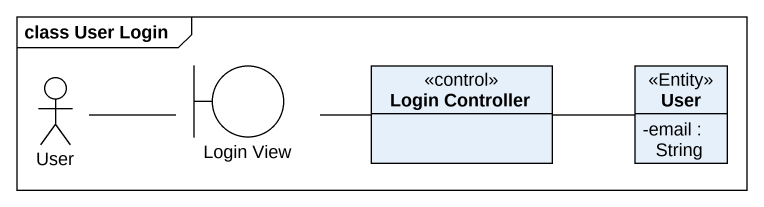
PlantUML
@startuml
mainframe class User Login
allowmixing
hide circle
hide empty members
skinparam classAttributeIconSize 0
actor User
boundary "Login View" as Login_View
class "Login Controller" as Login_Controller <<control>>
class "User" as User_2 <<Entity>> {
  -email : String
}
User -right- Login_View
Login_View -right- Login_Controller
Login_Controller -right- User_2
@enduml
